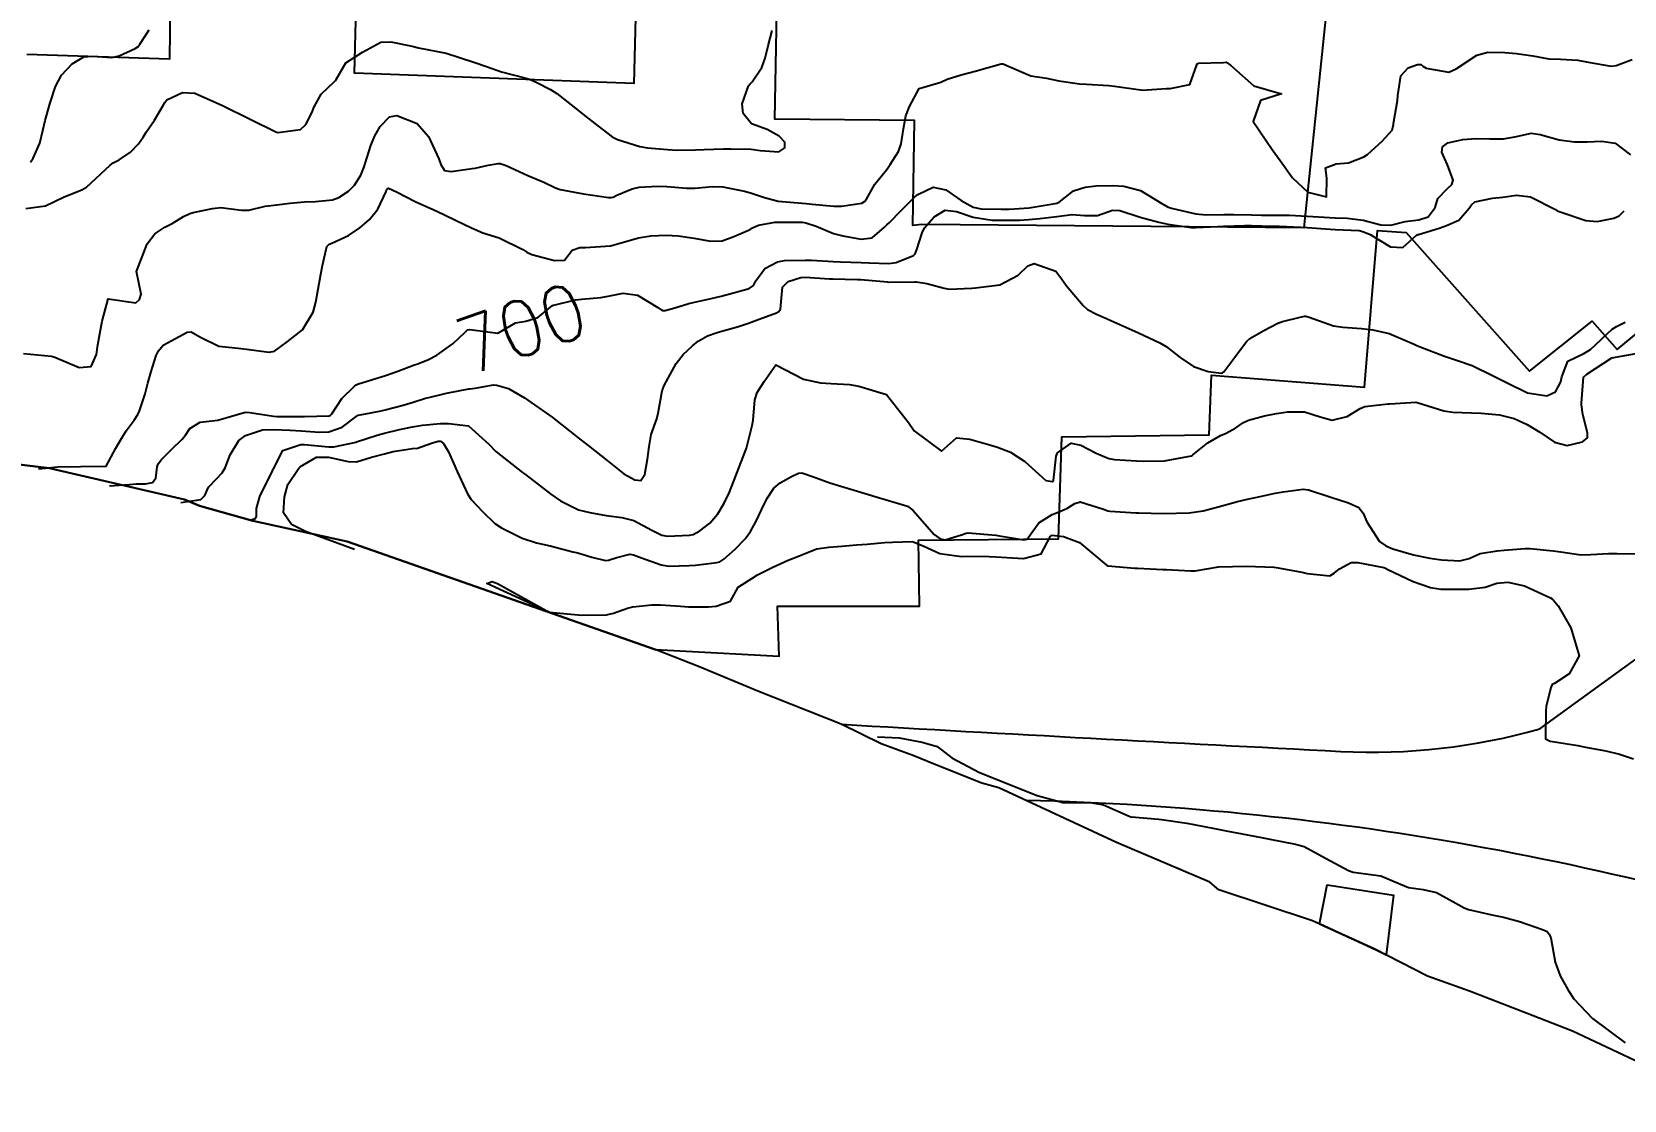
# Model space of a CAD drawing. Header units: metres. Extents: x 286371 to 293043, y 7462578 to 7466404.
# Drawn here: x 292730.1 to 292844.4, y 7462593.2 to 7462669.9 of the extents above; entities that cross this region are included whole.
import ezdxf
from ezdxf.enums import TextEntityAlignment as Align

# ---------------------------------------------------------------- set-up
doc = ezdxf.new("R2010")
doc.units = ezdxf.units.M
doc.header["$MEASUREMENT"] = 0
for name, color, linetype in [('Area', 45, 'Continuous'), ('Cotas', 45, 'Continuous'), ('Curvas de Nivel 1m', 11, 'Continuous'), ('Curvas de Nivel 5m', 15, 'Continuous'), ('Edificações', 30, 'Continuous'), ('Vias primárias', 230, 'Continuous')]:
    doc.layers.add(name, color=color, linetype=linetype)
doc.styles.add('Style-STANDARD', font='STANDARD.shx')

msp = doc.modelspace()

# ---------------------------------------------------------------- linework, layer by layer
at = {"layer": 'Area'}
msp.add_polyline3d([(292846.83, 7462595.29, 704.91), (292840.73, 7462598.18, 707.63), (292837.91, 7462599.28, 712.94), (292833.35, 7462601.03, 711.76), (292830.34, 7462602.11, 711.67), (292826.49, 7462604.07, 705.27), (292822.08, 7462606.08, 705.08), (292815.35, 7462608.31, 705.03), (292814.71, 7462608.86, 705.18), (292808.01, 7462611.7, 704.88), (292799.56, 7462615.63, 704.94), (292798.33, 7462615.96, 704.94), (292794.92, 7462617.32, 705.03), (292793.46, 7462617.94, 705.01), (292791.11, 7462618.79, 705.12), (292788.23, 7462620.19, 705.21), (292782.24, 7462622.56, 707.48), (292778.11, 7462624.3, 704.04), (292774.87, 7462625.55, 703.94), (292752.78, 7462633.31, 711.83), (292746, 7462634.8, 709.04), (292742.16, 7462635.86, 708.73), (292741.1, 7462636.33, 708.76), (292731.37, 7462638.57, 700.99), (292726.64, 7462639.15, 698.48)], dxfattribs=at)
at = {"layer": 'Curvas de Nivel 1m', "flags": 128}
for points, elevation in [([(292729.71, 7462657.2), (292731.1, 7462657.4), (292731.72, 7462657.68), (292732.45, 7462658.05), (292733.73, 7462658.55), (292734.05, 7462658.75), (292735.76, 7462660.33), (292735.98, 7462660.49), (292736.4, 7462660.7), (292737.22, 7462661.25), (292737.78, 7462661.84), (292738.13, 7462662.34), (292738.35, 7462662.68), (292738.93, 7462663.54), (292739.58, 7462664.66), (292739.67, 7462664.82), (292739.83, 7462665.01), (292740.94, 7462665.53), (292741.84, 7462665.48), (292743.82, 7462664.59), (292745.81, 7462663.62), (292747.64, 7462662.7), (292747.8, 7462662.66), (292749.42, 7462662.89), (292749.8, 7462663.23), (292750.23, 7462664.08), (292750.41, 7462664.5), (292750.91, 7462665.42), (292751.85, 7462666.32), (292751.93, 7462666.4), (292751.97, 7462666.47), (292752.67, 7462667.66), (292753.88, 7462668.44), (292755.18, 7462669.14), (292755.9, 7462669.17), (292757.43, 7462668.85), (292757.89, 7462668.75), (292759.88, 7462668.35), (292761.87, 7462667.71), (292762.77, 7462667.4), (292763.86, 7462667.02), (292765.52, 7462666.59), (292765.85, 7462666.5), (292766.39, 7462666.25), (292767.36, 7462665.76), (292767.83, 7462665.46), (292769.43, 7462664.2), (292769.81, 7462663.89), (292771.07, 7462662.9), (292771.79, 7462662.35), (292772.18, 7462662.16), (292773.78, 7462661.67), (292774.33, 7462661.57), (292775.77, 7462661.44), (292776.47, 7462661.4), (292777.77, 7462661.42), (292778.39, 7462661.45), (292779.78, 7462661.49), (292780.31, 7462661.5), (292781.78, 7462661.46), (292782.41, 7462661.37), (292783.77, 7462661.27), (292784.19, 7462661.57), (292784.18, 7462661.98), (292783.79, 7462662.41), (292782.93, 7462662.87), (292781.8, 7462663.28), (292781.19, 7462664.02), (292781.12, 7462664.73), (292781.59, 7462666.02), (292781.7, 7462666.16), (292781.85, 7462666.3), (292782.53, 7462667.34), (292782.77, 7462668), (292783, 7462668.89), (292783.28, 7462669.99)], 697), ([(292730.04, 7462660.53), (292730.22, 7462660.81), (292730.7, 7462661.89), (292730.91, 7462662.8), (292731.08, 7462663.52), (292731.45, 7462664.79), (292731.84, 7462665.96), (292732.25, 7462666.77), (292733.03, 7462667.6), (292733.87, 7462668.09), (292734.47, 7462668.14), (292735.87, 7462668.04), (292736.41, 7462668.17), (292737.54, 7462668.69), (292737.75, 7462668.82), (292737.89, 7462669), (292738.56, 7462670.02)], 696), ([(292729.54, 7462646.81), (292731.54, 7462646.61), (292731.79, 7462646.53), (292733.53, 7462645.79), (292734.4, 7462645.88), (292734.77, 7462646.74), (292734.86, 7462647.43), (292735.12, 7462648.73), (292735.18, 7462649.13), (292735.6, 7462650.72), (292737.6, 7462650.43), (292737.87, 7462650.69), (292737.98, 7462651.06), (292737.64, 7462652.69), (292738.4, 7462654.67), (292738.96, 7462655.39), (292739.69, 7462655.88), (292740.2, 7462656.14), (292741.03, 7462656.63), (292741.47, 7462656.86), (292741.71, 7462656.93), (292743.1, 7462657.22), (292743.71, 7462657.27), (292745.19, 7462657.09), (292745.7, 7462657.1), (292746.89, 7462657.37), (292747.71, 7462657.48), (292748.66, 7462657.58), (292749.71, 7462657.68), (292750.49, 7462657.72), (292751.71, 7462657.82), (292752.18, 7462658.01), (292752.86, 7462658.46), (292753.3, 7462658.88), (292753.74, 7462659.61), (292753.98, 7462660.21), (292754.05, 7462660.44), (292754.48, 7462661.74), (292754.76, 7462662.43), (292755.13, 7462663.09), (292755.81, 7462663.78), (292756.33, 7462663.89), (292757.8, 7462663.32), (292758.62, 7462662.37), (292759.35, 7462660.77), (292759.5, 7462660.36), (292759.75, 7462659.94), (292760.24, 7462659.86), (292761.75, 7462660.08), (292761.96, 7462660.11), (292762.88, 7462660.31), (292763.6, 7462660.45), (292763.76, 7462660.45), (292764.19, 7462660.29), (292765.74, 7462659.58), (292766.88, 7462659.1), (292767.73, 7462658.69), (292768.07, 7462658.57), (292769.73, 7462658.27), (292770.23, 7462658.19), (292771.54, 7462657.99), (292771.72, 7462657.99), (292771.86, 7462658.03), (292772.14, 7462658.16), (292773.24, 7462658.63), (292773.73, 7462658.74), (292775.04, 7462658.81), (292775.73, 7462658.79), (292777.15, 7462658.66), (292777.73, 7462658.66), (292779, 7462658.79), (292779.74, 7462658.77), (292781.29, 7462658.46), (292781.73, 7462658.33), (292782.73, 7462658), (292783.72, 7462657.74), (292783.99, 7462657.71), (292785.72, 7462657.56), (292786.15, 7462657.51), (292787.72, 7462657.38), (292788.26, 7462657.37), (292789.72, 7462657.6), (292789.91, 7462657.71), (292790.06, 7462657.89), (292790.66, 7462658.96), (292791.39, 7462659.87), (292791.56, 7462660.07), (292791.76, 7462660.37), (292792.34, 7462661.3), (292792.54, 7462661.85), (292792.72, 7462662.93), (292792.88, 7462663.85), (292793.15, 7462664.52), (292793.84, 7462665.83), (292795.39, 7462666.28), (292795.85, 7462666.49), (292796.84, 7462666.81), (292797.86, 7462667.07), (292799.72, 7462667.58), (292799.87, 7462667.58), (292800.13, 7462667.47), (292801.86, 7462666.72), (292802.97, 7462666.57), (292803.85, 7462666.38), (292805.34, 7462666.16), (292805.85, 7462666.14), (292807.44, 7462666.03), (292807.85, 7462666), (292809.72, 7462665.72), (292809.85, 7462665.71), (292811.6, 7462665.81), (292811.85, 7462665.81), (292813.26, 7462666.12), (292813.77, 7462667.53), (292813.8, 7462667.6), (292813.88, 7462667.64), (292815.68, 7462667.69), (292815.88, 7462667.7), (292816.18, 7462667.49), (292817.85, 7462666.01), (292819.84, 7462665.43), (292818.34, 7462664.96), (292817.81, 7462663.46), (292819.17, 7462661.44), (292819.76, 7462660.65), (292820.63, 7462659.42), (292821.73, 7462658.37), (292823.07, 7462658.04), (292823.11, 7462659.38), (292823.01, 7462660.13), (292823.76, 7462660.41), (292824.65, 7462660.48), (292825.77, 7462660.92), (292826.02, 7462661.09), (292826.3, 7462661.34), (292827.08, 7462662.03), (292827.8, 7462662.83), (292827.88, 7462663.23), (292827.89, 7462663.31), (292828.17, 7462664.97), (292828.21, 7462665.31), (292828.42, 7462666.74), (292828.93, 7462667.3), (292829.62, 7462667.54), (292829.87, 7462667.54), (292830, 7462667.42), (292830.23, 7462667.28), (292831.86, 7462667), (292832.39, 7462667.24), (292833.88, 7462668.21), (292834.66, 7462668.43), (292835.88, 7462668.41), (292836.73, 7462668.33), (292837.88, 7462668.16), (292839.05, 7462667.96), (292839.88, 7462667.93), (292841.13, 7462667.85), (292841.87, 7462667.7), (292843.51, 7462667.43), (292843.87, 7462667.48), (292845.02, 7462667.9)], 698), ([(292730.6, 7462638.53), (292730.84, 7462638.56), (292732, 7462638.66), (292733.63, 7462638.7), (292735.44, 7462638.72), (292735.46, 7462638.72), (292736.15, 7462640), (292736.56, 7462640.71), (292736.91, 7462641.25), (292737.47, 7462642.02), (292737.75, 7462642.42), (292737.87, 7462642.69), (292738.27, 7462643.92), (292738.47, 7462644.68), (292738.69, 7462645.51), (292739.06, 7462646.67), (292739.22, 7462647), (292739.56, 7462647.4), (292741.28, 7462648.34), (292741.57, 7462648.36), (292742.18, 7462648), (292743.56, 7462647.34), (292744.95, 7462647.18), (292745.55, 7462647.11), (292747.18, 7462646.91), (292747.55, 7462646.98), (292748.45, 7462647.63), (292749.57, 7462648.5), (292750.33, 7462649.76), (292750.51, 7462650.49), (292750.69, 7462651.42), (292750.88, 7462652.49), (292751, 7462653.13), (292751.32, 7462654.48), (292751.48, 7462654.66), (292751.67, 7462654.73), (292752.86, 7462655.27), (292753.68, 7462655.83), (292754.02, 7462656.11), (292754.38, 7462656.43), (292754.98, 7462657.15), (292755.56, 7462658.42), (292755.6, 7462658.54), (292755.73, 7462658.67), (292756.31, 7462658.41), (292757.71, 7462657.68), (292758.94, 7462657.13), (292759.7, 7462656.77), (292760.6, 7462656.34), (292761.69, 7462655.81), (292762.52, 7462655.47), (292763.68, 7462655.11), (292765.37, 7462654.27), (292765.66, 7462654.07), (292766.02, 7462653.9), (292767.65, 7462653.47), (292768.36, 7462653.51), (292768.93, 7462654.22), (292769.47, 7462654.41), (292769.67, 7462654.42), (292769.88, 7462654.42), (292771.67, 7462654.54), (292772.94, 7462654.88), (292773.68, 7462655.1), (292774.56, 7462655.24), (292775.68, 7462655.3), (292776.53, 7462655.25), (292777.68, 7462655.07), (292778.86, 7462654.87), (292779.68, 7462654.9), (292780.53, 7462655.19), (292781.69, 7462655.69), (292781.88, 7462655.82), (292782.31, 7462656.01), (292783.47, 7462656.22), (292783.7, 7462656.23), (292785.43, 7462656.22), (292785.7, 7462656.19), (292786.43, 7462655.94), (292787.69, 7462655.42), (292788.36, 7462655.24), (292789.68, 7462655.01), (292790.46, 7462655.11), (292791.35, 7462655.87), (292791.52, 7462656.04), (292791.7, 7462656.21), (292792.53, 7462657.03), (292793.31, 7462657.84), (292793.52, 7462658.05), (292793.73, 7462658.22), (292794.83, 7462658.73), (292795.74, 7462658.55), (292796.85, 7462657.79), (292797.72, 7462657.3), (292798.29, 7462657.19), (292799.72, 7462657.17), (292800.29, 7462657.17), (292801.72, 7462657.26), (292803.61, 7462657.57), (292803.72, 7462657.59), (292803.89, 7462657.67), (292804.92, 7462658.47), (292805.74, 7462658.74), (292806.53, 7462658.84), (292807.74, 7462658.87), (292808.53, 7462658.82), (292809.73, 7462658.51), (292811.25, 7462657.56), (292811.71, 7462657.31), (292812.05, 7462657.21), (292813.7, 7462656.82), (292814.45, 7462656.76), (292815.7, 7462656.78), (292816.4, 7462656.78), (292817.7, 7462656.76), (292818.41, 7462656.74), (292819.7, 7462656.74), (292820.41, 7462656.72), (292821.7, 7462656.65), (292822.5, 7462656.6), (292823.7, 7462656.54), (292824.55, 7462656.51), (292825.7, 7462656.37), (292826.98, 7462656.04), (292827.69, 7462656.02), (292828.72, 7462656.27), (292829.7, 7462656.39), (292830.38, 7462656.6), (292830.88, 7462657.27), (292831.06, 7462657.93), (292831.73, 7462658.62), (292832.07, 7462658.92), (292832.16, 7462659.25), (292831.76, 7462660.35), (292831.36, 7462661.26), (292831.41, 7462661.63), (292831.78, 7462661.91), (292832.86, 7462662.16), (292833.79, 7462662.23), (292834.8, 7462662.21), (292835.79, 7462662.22), (292836.6, 7462662.36), (292837.8, 7462662.61), (292838.41, 7462662.53), (292839.79, 7462662.13), (292840.89, 7462662), (292841.79, 7462662), (292842.82, 7462662.05), (292843.79, 7462661.9), (292844.91, 7462661.05)], 699), ([(292740.82, 7462636.1), (292742.27, 7462636.33), (292742.55, 7462636.62), (292742.82, 7462637.2), (292743.41, 7462637.84), (292743.79, 7462638.23), (292744.01, 7462638.6), (292744.38, 7462639.53), (292744.98, 7462640.57), (292745.46, 7462640.92), (292746.68, 7462641.33), (292747.47, 7462641.35), (292748.68, 7462641.3), (292749.47, 7462641.26), (292750.79, 7462641.16), (292751.46, 7462641.18), (292752.41, 7462641.52), (292753.48, 7462642.33), (292753.56, 7462642.37), (292753.96, 7462642.44), (292755.22, 7462642.68), (292755.49, 7462642.75), (292756.8, 7462643.09), (292757.5, 7462643.3), (292758.31, 7462643.57), (292759.51, 7462643.87), (292759.9, 7462643.96), (292761.51, 7462644.26), (292761.57, 7462644.27), (292761.95, 7462644.32), (292763.27, 7462644.55), (292763.52, 7462644.54), (292764.35, 7462644.28), (292765.5, 7462643.63), (292767.48, 7462642.23), (292769.46, 7462640.67), (292770.08, 7462640.2), (292771.44, 7462639.13), (292772.63, 7462638.16), (292773.41, 7462637.73), (292773.85, 7462637.7), (292774.14, 7462638.13), (292774.34, 7462639.23), (292774.44, 7462640.13), (292774.6, 7462641), (292774.99, 7462642.12), (292775.09, 7462642.52), (292775.39, 7462644.12), (292775.52, 7462644.5), (292776.39, 7462646.09), (292776.9, 7462646.74), (292777.56, 7462647.35), (292777.96, 7462647.68), (292778.63, 7462648.06), (292779.33, 7462648.3), (292779.58, 7462648.37), (292780.87, 7462648.74), (292781.59, 7462648.97), (292782.34, 7462649.26), (292783.6, 7462649.73), (292783.77, 7462649.81), (292783.87, 7462649.98), (292784.03, 7462651.57), (292784.42, 7462651.97), (292785.35, 7462652.25), (292785.64, 7462652.27), (292787.4, 7462652.17), (292787.64, 7462652.15), (292789.41, 7462652.12), (292789.64, 7462652.11), (292791.56, 7462651.94), (292791.64, 7462651.93), (292793.52, 7462651.95), (292793.64, 7462651.94), (292794.38, 7462651.82), (292795.63, 7462651.48), (292795.99, 7462651.43), (292797.62, 7462651.5), (292797.87, 7462651.52), (292799.62, 7462651.74), (292800.93, 7462652.43), (292801.64, 7462653.09), (292802.09, 7462653.27), (292803.64, 7462652.7), (292804.08, 7462652.13), (292804.41, 7462651.67), (292805.6, 7462650.25), (292805.92, 7462649.97), (292806.57, 7462649.63), (292807.28, 7462649.31), (292807.59, 7462649.17), (292808.66, 7462648.69), (292809.57, 7462648.29), (292811.12, 7462647.56), (292811.56, 7462647.3), (292812.57, 7462646.52), (292813.54, 7462645.87), (292814.58, 7462645.51), (292815.53, 7462645.39), (292815.62, 7462645.41), (292815.71, 7462645.49), (292816.5, 7462646.53), (292817.2, 7462647.47), (292817.36, 7462647.68), (292817.57, 7462647.87), (292818.58, 7462648.45), (292819.59, 7462648.99), (292819.91, 7462649.11), (292821.19, 7462649.41), (292821.51, 7462649.49), (292821.6, 7462649.48), (292821.83, 7462649.4), (292823.59, 7462648.8), (292824.26, 7462648.69), (292825.58, 7462648.6), (292826.4, 7462648.51), (292827.58, 7462648.23), (292829.37, 7462647.48), (292829.57, 7462647.38), (292829.8, 7462647.28), (292831.55, 7462646.62), (292832.49, 7462646.3), (292833.54, 7462645.93), (292835.04, 7462645.2), (292835.53, 7462644.96), (292836.01, 7462644.71), (292837.52, 7462643.99), (292838.89, 7462643.76), (292839.52, 7462644.06), (292839.9, 7462644.76), (292839.97, 7462645.13), (292840.41, 7462646.26), (292841.56, 7462646.81), (292842.03, 7462647.1), (292843.59, 7462648.55), (292843.9, 7462648.75), (292844.53, 7462649.05)], 701), ([(292745.93, 7462634.88), (292746.19, 7462634.95), (292746.26, 7462635.12), (292746.27, 7462635.67), (292746.51, 7462636.55), (292747.42, 7462638.38), (292747.46, 7462638.5), (292747.47, 7462638.53), (292748.14, 7462639.83), (292749.45, 7462640.26), (292749.68, 7462640.27), (292751.45, 7462640.11), (292751.82, 7462640.1), (292753.41, 7462640.45), (292753.44, 7462640.46), (292754.93, 7462640.95), (292755.46, 7462641.09), (292756.52, 7462641.34), (292757.47, 7462641.53), (292758.18, 7462641.67), (292759.48, 7462641.79), (292760.04, 7462641.78), (292761.47, 7462641.62), (292762.95, 7462640.3), (292763.45, 7462639.78), (292765.35, 7462638.27), (292765.42, 7462638.21), (292765.59, 7462638.1), (292767.4, 7462636.7), (292768.08, 7462636.22), (292769.37, 7462635.59), (292770.18, 7462635.38), (292771.37, 7462635.18), (292772.49, 7462635.04), (292773.36, 7462634.82), (292774.65, 7462634.13), (292775.35, 7462633.76), (292775.77, 7462633.69), (292777.35, 7462633.76), (292777.61, 7462633.82), (292778.09, 7462634.07), (292778.8, 7462634.63), (292779.37, 7462635.29), (292779.84, 7462636.05), (292780.22, 7462636.86), (292780.68, 7462638.03), (292781.44, 7462640.01), (292781.85, 7462641.63), (292781.92, 7462642.01), (292782.04, 7462643.47), (292782.2, 7462644), (292782.71, 7462644.8), (292783.54, 7462645.98), (292785.52, 7462644.97), (292786.76, 7462644.69), (292787.52, 7462644.66), (292788.84, 7462644.58), (292789.51, 7462644.46), (292791.5, 7462643.86), (292793.06, 7462641.84), (292793.47, 7462641.25), (292795.44, 7462639.8), (292796.51, 7462640.74), (292797.46, 7462640.65), (292798.98, 7462640.22), (292799.45, 7462640.08), (292800.4, 7462639.73), (292801.43, 7462639.05), (292802.94, 7462637.69), (292803.41, 7462637.62), (292803.46, 7462637.64), (292803.48, 7462637.68), (292803.68, 7462639.44), (292803.76, 7462639.68), (292804.75, 7462640.37), (292805.45, 7462640.23), (292806.55, 7462639.64), (292807.44, 7462639.27), (292807.86, 7462639.19), (292809.44, 7462639.1), (292809.95, 7462639.07), (292811.44, 7462639.11), (292813.39, 7462639.47), (292813.44, 7462639.49), (292813.49, 7462639.52), (292814.57, 7462640.4), (292815.47, 7462640.91), (292815.87, 7462641.09), (292816.56, 7462641.48), (292817.11, 7462641.84), (292817.48, 7462642.01), (292818.62, 7462642.32), (292819.49, 7462642.5), (292820.31, 7462642.61), (292821.49, 7462642.62), (292822.63, 7462642.25), (292823.48, 7462642.02), (292824.57, 7462642.27), (292825.5, 7462642.86), (292825.84, 7462643), (292827.5, 7462643.18), (292827.63, 7462643.19), (292829.13, 7462643.29), (292829.48, 7462643.31), (292829.5, 7462643.31), (292829.59, 7462643.28), (292831.5, 7462642.7), (292832.14, 7462642.6), (292833.49, 7462642.54), (292834.19, 7462642.51), (292835.49, 7462642.4), (292836.54, 7462642.13), (292837.48, 7462641.7), (292838.39, 7462641.15), (292839.45, 7462640.45), (292840.36, 7462640.21), (292841.45, 7462640.46), (292841.82, 7462640.74), (292841.82, 7462641.1), (292841.49, 7462642.43), (292841.38, 7462643.11), (292841.38, 7462643.23), (292841.52, 7462645.1), (292841.76, 7462645.32), (292843.56, 7462646.48), (292845.32, 7462646.8)], 702), ([(292753.29, 7462632.74), (292749.78, 7462634.02), (292748.78, 7462634.52), (292748.2, 7462635.36), (292748.28, 7462636.52), (292748.52, 7462637.4), (292749.24, 7462638.51), (292749.33, 7462638.6), (292749.43, 7462638.69), (292750.56, 7462639.37), (292751.44, 7462639.37), (292752.84, 7462639.04), (292753.43, 7462639.03), (292754.51, 7462639.36), (292755.44, 7462639.61), (292756.08, 7462639.77), (292757.45, 7462639.98), (292757.82, 7462640), (292758.82, 7462640.36), (292759.3, 7462640.51), (292759.46, 7462640.5), (292759.69, 7462640.35), (292760.05, 7462639.74), (292760.66, 7462638.34), (292761.4, 7462636.72), (292761.66, 7462636.32), (292762.5, 7462635.43), (292763.37, 7462634.61), (292763.84, 7462634.29), (292765.34, 7462633.55), (292766.36, 7462633.22), (292767.34, 7462632.99), (292768.96, 7462632.58), (292769.33, 7462632.49), (292770.33, 7462632.19), (292771.32, 7462631.95), (292771.52, 7462631.97), (292772.14, 7462632.16), (292773.07, 7462632.4), (292773.33, 7462632.36), (292773.89, 7462632.14), (292775.32, 7462631.63), (292775.88, 7462631.54), (292777.32, 7462631.58), (292777.78, 7462631.62), (292779.32, 7462631.8), (292779.52, 7462631.86), (292779.8, 7462632.05), (292780.62, 7462632.75), (292781.35, 7462633.51), (292781.73, 7462634.02), (292782.14, 7462634.78), (292782.71, 7462635.99), (292782.94, 7462636.44), (292783.4, 7462637.14), (292783.86, 7462637.53), (292784.66, 7462637.97), (292785.16, 7462638.22), (292785.42, 7462638.23), (292786.24, 7462637.94), (292787.41, 7462637.53), (292787.96, 7462637.36), (292789.4, 7462636.92), (292790.75, 7462636.52), (292791.39, 7462636.33), (292792.99, 7462635.84), (292793.38, 7462635.57), (292794.9, 7462633.81), (292795.35, 7462633.49), (292795.71, 7462633.44), (292796.88, 7462633.78), (292797.22, 7462633.91), (292797.36, 7462633.93), (292799.33, 7462633.77), (292799.35, 7462633.76), (292799.46, 7462633.74), (292801.35, 7462633.43), (292801.59, 7462633.47), (292801.75, 7462633.71), (292802.42, 7462634.65), (292803.38, 7462635.25), (292803.69, 7462635.36), (292804.44, 7462635.67), (292805.02, 7462636.03), (292805.39, 7462636.15), (292807.08, 7462635.63), (292807.38, 7462635.51), (292807.52, 7462635.48), (292809.38, 7462635.37), (292809.61, 7462635.36), (292811.38, 7462635.33), (292813.22, 7462635.37), (292813.38, 7462635.38), (292814.22, 7462635.52), (292815.39, 7462635.83), (292816.68, 7462636.19), (292817.4, 7462636.34), (292818.31, 7462636.54), (292819.4, 7462636.79), (292819.96, 7462636.88), (292821.41, 7462637.07), (292821.78, 7462637.03), (292823.4, 7462636.5), (292824.66, 7462636.09), (292825.39, 7462635.76), (292825.7, 7462635.34), (292825.98, 7462634.73), (292826.88, 7462633.32), (292827.34, 7462633), (292827.85, 7462632.79), (292829.33, 7462632.36), (292830.49, 7462632.11), (292831.33, 7462631.99), (292832.64, 7462631.92), (292833.33, 7462632.1), (292834.1, 7462632.44), (292835.34, 7462632.64), (292835.84, 7462632.68), (292837.34, 7462632.81), (292837.69, 7462632.81), (292839.34, 7462632.65), (292839.89, 7462632.57), (292841.33, 7462632.36), (292842.05, 7462632.38), (292843.33, 7462632.44), (292843.94, 7462632.46), (292845.33, 7462632.42)], 703), ([(292767.26, 7462628.23), (292762.79, 7462630.3), (292763.17, 7462630.43), (292763.3, 7462630.4), (292763.55, 7462630.29), (292767.26, 7462628.23), (292769.62, 7462628.02), (292771.39, 7462628.04), (292771.89, 7462628.17), (292772.9, 7462628.52), (292773.27, 7462628.61), (292774.63, 7462628.77), (292775.27, 7462628.77), (292776.69, 7462628.68), (292777.27, 7462628.63), (292778.71, 7462628.62), (292779.27, 7462628.66), (292780.3, 7462629.02), (292780.85, 7462630.03), (292781.11, 7462630.21), (292781.3, 7462630.31), (292782.23, 7462630.93), (292783.32, 7462631.47), (292784.44, 7462631.97), (292785.06, 7462632.22), (292785.33, 7462632.34), (292786.49, 7462632.78), (292787.34, 7462632.9), (292788.28, 7462632.97), (292789.34, 7462633.06), (292790.1, 7462633.13), (292791.34, 7462633.23), (292791.93, 7462633.27), (292793.35, 7462633.32), (292794.18, 7462632.98), (292795.33, 7462632.45), (292796.88, 7462632.23), (292797.33, 7462632.25), (292798.86, 7462632.23), (292799.33, 7462632.2), (292800.94, 7462632.11), (292801.33, 7462632.09), (292802.6, 7462632.43), (292803.27, 7462633.69), (292803.3, 7462633.74), (292803.36, 7462633.76), (292804.2, 7462633.67), (292805.35, 7462633.23), (292807.26, 7462631.63), (292807.32, 7462631.58), (292807.38, 7462631.57), (292809.32, 7462631.4), (292809.52, 7462631.39), (292811.32, 7462631.31), (292811.58, 7462631.3), (292813.32, 7462631.2), (292813.64, 7462631.21), (292815.32, 7462631.5), (292817.33, 7462631.54), (292819.29, 7462631.47), (292819.32, 7462631.47), (292819.61, 7462631.43), (292821.31, 7462631.11), (292821.68, 7462631.02), (292823.31, 7462630.84), (292823.64, 7462631.04), (292824.02, 7462631.36), (292824.86, 7462631.81), (292825.32, 7462631.81), (292827.2, 7462631.44), (292827.32, 7462631.39), (292827.47, 7462631.31), (292829.3, 7462630.43), (292830.55, 7462630.01), (292831.29, 7462629.9), (292832.64, 7462629.89), (292833.29, 7462629.88), (292834.46, 7462630.04), (292835.3, 7462630.31), (292836.1, 7462630.39), (292837.3, 7462630.13), (292839.16, 7462629.26), (292839.28, 7462629.19), (292839.35, 7462629.13), (292839.71, 7462628.69), (292840.62, 7462627.11), (292841.22, 7462625.1), (292840.5, 7462623.82), (292839.44, 7462623.13), (292839.29, 7462623.04), (292839.19, 7462622.84), (292838.84, 7462621.47), (292838.82, 7462621.14), (292838.81, 7462619.47), (292838.81, 7462619.14), (292839.13, 7462618.98), (292839.31, 7462618.95), (292841.13, 7462618.68), (292841.67, 7462618.56), (292843.12, 7462618.28), (292844.12, 7462618.06), (292845.11, 7462617.71)], 704)]:
    msp.add_lwpolyline(points, dxfattribs=dict(at, elevation=elevation))
at = {"layer": 'Curvas de Nivel 5m', "flags": 128}
for points, elevation in [([(292735.71, 7462637.31), (292737.12, 7462637.41), (292737.62, 7462637.45), (292738.28, 7462637.46), (292738.8, 7462637.54), (292739.03, 7462637.86), (292739.13, 7462638.67), (292739.21, 7462638.88), (292739.43, 7462639.2), (292740.17, 7462639.93), (292740.9, 7462640.64), (292741.16, 7462640.94), (292741.47, 7462641.41), (292742.22, 7462641.88), (292743.48, 7462642.03), (292745.37, 7462642.57), (292745.48, 7462642.6), (292745.79, 7462642.56), (292747.48, 7462642.3), (292747.72, 7462642.29), (292749.48, 7462642.27), (292749.71, 7462642.27), (292751.48, 7462642.34), (292751.58, 7462642.37), (292751.68, 7462642.47), (292752.39, 7462643.57), (292753.29, 7462644.45), (292753.41, 7462644.55), (292753.52, 7462644.6), (292754.91, 7462645.03), (292755.53, 7462645.23), (292756.4, 7462645.53), (292757.54, 7462645.96), (292757.85, 7462646.07), (292758.61, 7462646.37), (292759.21, 7462646.69), (292759.55, 7462646.92), (292760.38, 7462647.53), (292761.25, 7462648.33), (292761.41, 7462648.49), (292761.58, 7462648.53), (292763.23, 7462648.3), (292763.57, 7462648.26), (292763.6, 7462648.27), (292763.64, 7462648.29), (292764.86, 7462649), (292765.59, 7462649.13), (292766.46, 7462649.38), (292767.52, 7462650.24), (292767.57, 7462650.27), (292767.6, 7462650.28), (292769.17, 7462650.65), (292769.61, 7462650.71), (292770.97, 7462650.82), (292771.62, 7462650.93), (292772.59, 7462651.13), (292773.62, 7462650.99), (292775.08, 7462650.11), (292775.39, 7462649.9), (292775.6, 7462649.89), (292775.76, 7462649.94), (292776.29, 7462650.09), (292777.3, 7462650.39), (292777.61, 7462650.46), (292778.91, 7462650.76), (292779.62, 7462650.92), (292780.51, 7462651.15), (292781.63, 7462651.47), (292781.95, 7462651.69), (292782.12, 7462652.01), (292782.75, 7462652.9), (292783.66, 7462653.38), (292784.16, 7462653.47), (292785.66, 7462653.51), (292786.11, 7462653.49), (292787.66, 7462653.41), (292788.18, 7462653.39), (292789.66, 7462653.33), (292790.24, 7462653.3), (292791.65, 7462653.26), (292792.18, 7462653.33), (292793.42, 7462653.84), (292793.55, 7462653.96), (292793.67, 7462654.27), (292794.05, 7462655.47), (292794.22, 7462655.83), (292794.91, 7462656.61), (292795.71, 7462657.1), (292796.51, 7462657), (292797.71, 7462656.58), (292799.08, 7462656.38), (292799.7, 7462656.38), (292801.05, 7462656.37), (292801.7, 7462656.41), (292802.5, 7462656.49), (292803.71, 7462656.64), (292804.83, 7462656.78), (292805.71, 7462656.71), (292806.64, 7462656.7), (292807.71, 7462657.1), (292808.25, 7462657.07), (292809.7, 7462656.58), (292811.03, 7462656.23), (292811.69, 7462656.08), (292813.36, 7462655.85), (292813.69, 7462655.85), (292815.28, 7462655.91), (292815.69, 7462655.93), (292817.18, 7462655.98), (292817.69, 7462655.98), (292819.19, 7462655.95), (292819.69, 7462655.93), (292821.23, 7462655.87), (292821.69, 7462655.84), (292823.34, 7462655.73), (292823.69, 7462655.71), (292825.42, 7462655.62), (292825.69, 7462655.57), (292826.21, 7462655.34), (292827.67, 7462654.46), (292828.55, 7462654.42), (292829.54, 7462655.29), (292829.63, 7462655.34), (292829.69, 7462655.35), (292831.16, 7462655.79), (292831.7, 7462655.99), (292832.58, 7462656.36), (292833.33, 7462657.23), (292833.48, 7462657.47), (292833.72, 7462657.68), (292834.99, 7462657.94), (292835.73, 7462658.03), (292836.72, 7462658.17), (292837.73, 7462658.05), (292839.51, 7462657.13), (292839.63, 7462657.04), (292839.71, 7462657.01), (292839.86, 7462656.98), (292841.7, 7462656.34), (292842.51, 7462656.27), (292843.71, 7462656.52), (292844.09, 7462656.68), (292844.45, 7462657.05)], 700), ([(292790.85, 7462619.3), (292792.41, 7462619.21), (292794.05, 7462618.9), (292795.13, 7462618.59), (292796.17, 7462617.79), (292798.16, 7462616.74), (292802.31, 7462615.07), (292804.16, 7462614.57), (292805.06, 7462614.57), (292806.12, 7462614.57), (292807.06, 7462614.4), (292808.91, 7462613.6), (292809.04, 7462613.55), (292809.09, 7462613.54), (292811.04, 7462613.39), (292811.23, 7462613.37), (292813.04, 7462613.1), (292813.56, 7462613), (292815.03, 7462612.71), (292815.99, 7462612.53), (292817.03, 7462612.32), (292818.42, 7462612.06), (292819.02, 7462611.94), (292820.85, 7462611.58), (292821.02, 7462611.55), (292821.47, 7462611.41), (292823, 7462610.58), (292824.65, 7462609.7), (292824.99, 7462609.59), (292826.98, 7462609.32), (292828.39, 7462608.71), (292828.97, 7462608.48), (292830.02, 7462608.33), (292830.97, 7462608.13), (292832.59, 7462607.23), (292832.95, 7462607.01), (292833.27, 7462606.89), (292834.94, 7462606.51), (292835.78, 7462606.34), (292836.93, 7462606.05), (292838.59, 7462605.47), (292838.92, 7462605.31), (292839.07, 7462605.13), (292839.18, 7462604.86), (292839.49, 7462603.13), (292839.85, 7462602.14), (292840.43, 7462601.11), (292840.84, 7462600.5), (292842.17, 7462599.08), (292844.52, 7462597.33)], 705)]:
    msp.add_lwpolyline(points, dxfattribs=dict(at, elevation=elevation))
at = {"layer": 'Edificações'}
for points in [[(292773.79, 7462683.22), (292773.35, 7462666.18), (292753.3, 7462666.91), (292753.83, 7462687.58)], [(292823.35, 7462674.04), (292821.45, 7462655.82), (292794.02, 7462656.05), (292793.37, 7462656), (292793.51, 7462663.52), (292783.47, 7462663.61), (292783.84, 7462682.97)], [(292740.07, 7462671.93), (292740.01, 7462667.92), (292729.76, 7462668.25)], [(292726.64, 7462639.15), (292731.37, 7462638.57), (292741.1, 7462636.33), (292742.16, 7462635.86), (292746, 7462634.8), (292752.78, 7462633.31), (292774.87, 7462625.55), (292783.78, 7462625.09), (292783.66, 7462628.68), (292793.86, 7462628.68), (292793.86, 7462628.68), (292793.78, 7462633.4), (292803.84, 7462633.49), (292804.08, 7462640.83), (292814.66, 7462640.97), (292814.81, 7462645.24), (292825.8, 7462644.39), (292826.74, 7462655.64), (292828.79, 7462655.48), (292837.65, 7462645.53), (292842.15, 7462649.12), (292843.94, 7462647.08), (292846.14, 7462648.9)]]:
    msp.add_lwpolyline(points, dxfattribs=at)
at = {"layer": 'Edificações', "elevation": 705.1}
msp.add_lwpolyline([(292822.58, 7462605.86), (292823.13, 7462608.68), (292827.89, 7462607.93), (292827.35, 7462603.64)], close=True, dxfattribs=at)
msp.add_lwpolyline([(292822.58, 7462605.86), (292826.49, 7462604.07), (292827.35, 7462603.64)], dxfattribs=at)
at = {"layer": 'Vias primárias', "elevation": 705.21}
msp.add_lwpolyline([(292788.23, 7462620.19, 0.00143), (292824.1, 7462618.25, 0.082494), (292838.39, 7462619.87), (292867.29, 7462640.83), (292894.84, 7462661.36, 0.282574), (292897.83, 7462668.84, 0.257485), (292896.02, 7462671.09, 0.024827), (292891.9, 7462672.56), (292856.7, 7462683.27, 0.063645), (292822.55, 7462689.07), (292764.44, 7462690.25), (292718.76, 7462691.46), (292633.69, 7462694.31), (292623.96, 7462694.51), (292618.91, 7462694.64, 0.543862), (292610.5, 7462682.37), (292622.27, 7462661.67)], format="xyb", dxfattribs=at)
at = {"layer": 'Vias primárias'}
msp.add_lwpolyline([(292893.4, 7462593.22), (292886.91, 7462595.58), (292866.57, 7462602.76, 0.078946), (292801.5, 7462614.73, 11.817605)], format="xyb", dxfattribs=at)

# ---------------------------------------------------------------- texts
at = {"layer": 'Cotas', "style": 'Style-STANDARD'}
msp.add_text('700', height=4, rotation=18.9325, dxfattribs=at).set_placement((292765.27, 7462648.62, 700), align=Align.MIDDLE_CENTER)

doc.saveas('drawing.dxf')
